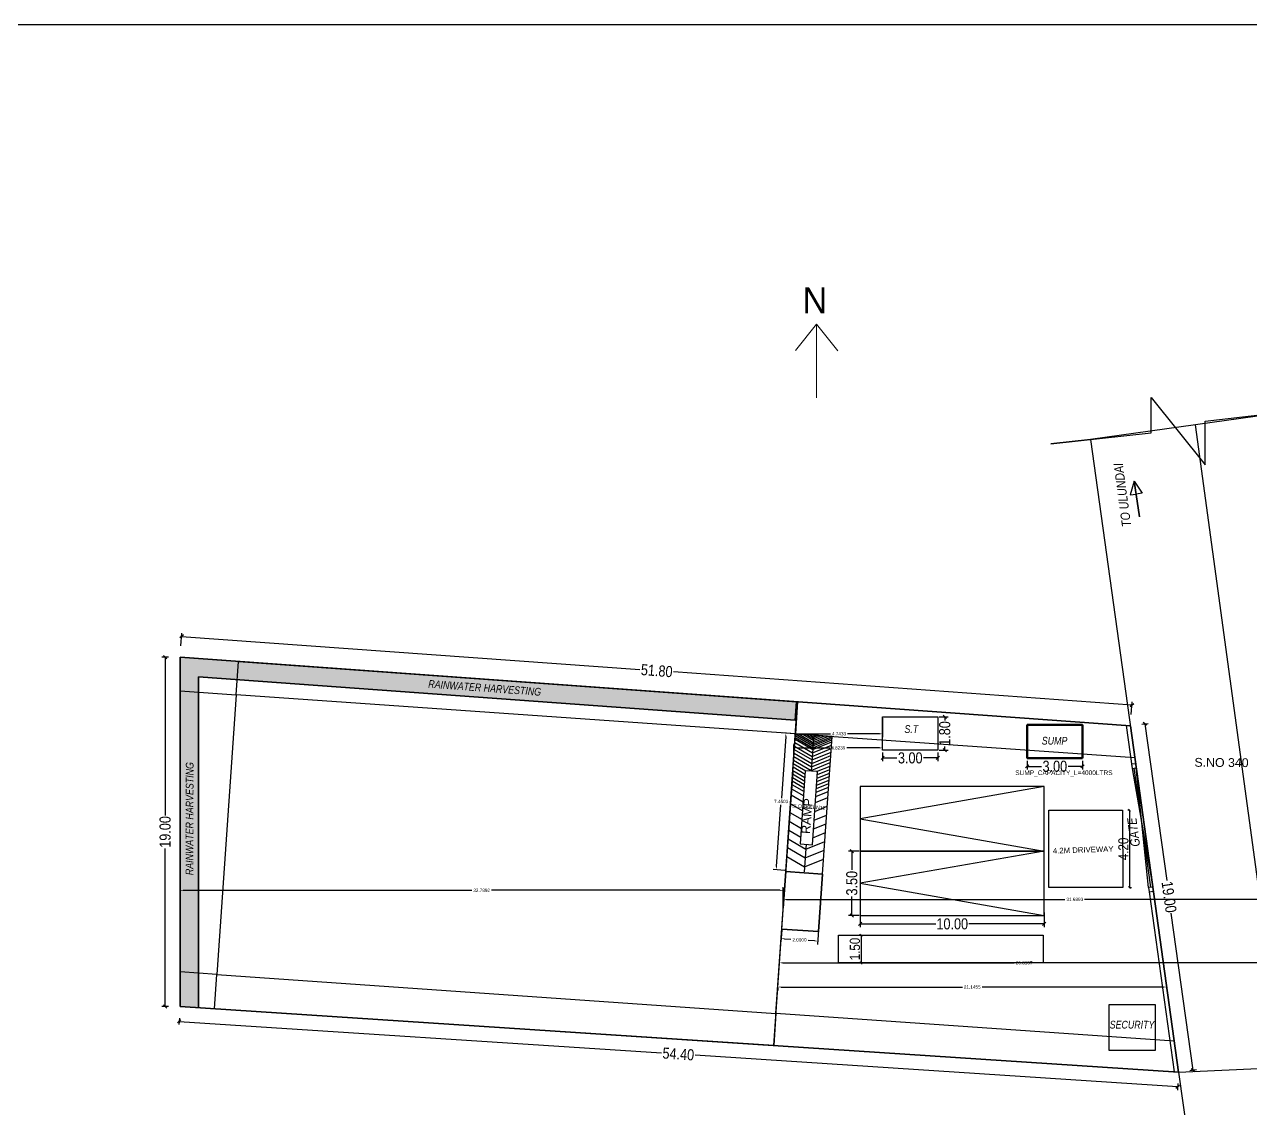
# Model space of a CAD drawing. Header units: metres. Extents: x 574 to 1032, y -195 to -67.
# Drawn here: x 623.5 to 690.2, y -148.8 to -89.9 of the extents above; entities that cross this region are included whole.
import ezdxf

# ---------------------------------------------------------------- set-up
doc = ezdxf.new("R2010")
doc.units = ezdxf.units.M
doc.header["$LTSCALE"] = 20
doc.header["$MEASUREMENT"] = 0
doc.header["$PDMODE"] = 2
doc.linetypes.add('DOT2', pattern=[0.125, 0, -0.125])
for name, color, linetype in [('AS_AT_SITE', 6, 'Continuous'), ('BLK_1_LVL_0_BLDG_FOOT_PRINT', 1, 'Continuous'), ('BLK_1_LVL_0_FRONT_SETBACK', 2, 'Continuous'), ('BLK_1_LVL_0_REAR_SETBACK', 11, 'Continuous'), ('BLK_1_LVL_0_SIDE_SETBACK1', 171, 'Continuous'), ('BLK_1_LVL_0_SIDE_SETBACK2', 102, 'Continuous'), ('DRIVE_WAY', 255, 'Continuous'), ('FMB_OR_PLR', 70, 'Continuous'), ('GUARD_ROOM', 2, 'Continuous'), ('Hat', 9, 'Continuous'), ('LORRY_PARKING', 1, 'Continuous'), ('PLOT_BOUNDARY', 70, 'Continuous'), ('RED', 1, 'Continuous'), ('ROAD_WIDTH', 1, 'Continuous'), ('RWH', 130, 'Continuous'), ('SEPTIC_TANK', 146, 'Continuous'), ('SEPTIC_TANK_1', 146, 'Continuous'), ('SUPER_IMPOSED', 5, 'Continuous'), ('TEXT', 3, 'Continuous'), ('TWO_WHEELER_DRIVE_WAY', 6, 'Continuous'), ('UG_SUMP', 194, 'Continuous')]:
    doc.layers.add(name, color=color, linetype=linetype)
for name, color, linetype, lineweight in [('BLK_1_DA_RAMP_1', 1, 'Continuous', 0), ('DIST_CL_ROAD', 7, 'Continuous', 0), ('FLOOR-GROUND', 7, 'Continuous', 50), ('HATCH', 8, 'Continuous', 18), ('NORTH_DIRECTION', 7, 'Continuous', 0)]:
    doc.layers.add(name, color=color, linetype=linetype, lineweight=lineweight)
for name, color, linetype, plot in [('BLK_1_MAX_HEIGHT_CAL', 7, 'Continuous', False), ('BLK_1_MAX_HEIGHT_CAL_SET_BACK', 6, 'Continuous', False), ('SHORTEST_DIST_TO_ROAD', 6, 'Continuous', False)]:
    doc.layers.add(name, color=color, linetype=linetype, plot=plot)
doc.styles.add('9 INCH', font='ARIALNI.TTF')
doc.styles.add('ED', font='swiss.ttf')
doc.styles.get("Standard").update_dxf_attribs({"font": 'arial.ttf'})
doc.styles.add('style1', font='ARIALN.TTF')
doc.styles.add('USA TEXT', font='GOTHIC.TTF')
doc.dimstyles.new('main dim', dxfattribs={"dimtxt": 0.15, "dimasz": 0.12, "dimexe": 0.1, "dimexo": 0.1, "dimgap": 0.05, "dimtad": 1, "dimzin": 3, "dimdsep": 46, "dimtxsty": 'style1', "dimblk": 'OBLIQUE', "dimcen": 0.125, "dimclrd": 8, "dimclre": 8, "dimclrt": 7, "dimadec": 0, "dimazin": 0, "dimtfac": 0.8, "dimtix": 1, "dimtofl": 0, "dimtmove": 2, "dimatfit": 0, "dimfxl": 0, "dimtolj": 1, "dimtzin": 0, "dimarcsym": 0})
doc.dimstyles.new('Rj Approval Inner', dxfattribs={"dimtxt": 0.23, "dimasz": 0.18, "dimexe": 0.18, "dimexo": 0.0625, "dimgap": 0.09, "dimtad": 0, "dimzin": 0, "dimdsep": 46, "dimtxsty": 'style1', "dimblk": 'OBLIQUE', "dimcen": 0.09, "dimclrd": 8, "dimclre": 8, "dimclrt": 256, "dimadec": 0, "dimazin": 0, "dimtfac": 1, "dimtofl": 0, "dimtmove": 1, "dimatfit": 3, "dimfxl": 0, "dimtolj": 1, "dimtzin": 0, "dimlwd": -1, "dimlwe": -1, "dimarcsym": 0})
doc.dimstyles.get("Standard").update_dxf_attribs({"dimtxt": 0.18, "dimasz": 0.18, "dimexe": 0.18, "dimexo": 0.0625, "dimgap": 0.09, "dimtad": 0, "dimtih": 1, "dimtoh": 1, "dimdec": 4, "dimzin": 0, "dimdsep": 46, "dimtxsty": 'Standard', "dimcen": 0.09, "dimadec": 0, "dimazin": 0, "dimtfac": 1, "dimtdec": 4, "dimtofl": 0, "dimtmove": 0, "dimatfit": 3, "dimfxl": 0, "dimtolj": 1, "dimtzin": 0, "dimarcsym": 0})

# ---------------------------------------------------------------- blocks, each defined once
blk = doc.blocks.new('_Oblique')
at = {"color": 0, "linetype": 'ByBlock', "lineweight": -2}
blk.add_line((-0.5, -0.5), (0.5, 0.5), dxfattribs=at)
blk = doc.blocks.new('*D101')
at = {"layer": 'Defpoints', "color": 0, "ltscale": 100}
for p in [(670.179, -129.307), (673.179, -129.307), (673.179, -129.737)]:
    blk.add_point(p, dxfattribs=at)
at = {"layer": 'RED', "color": 8, "ltscale": 100}
for p, q in [((670.179, -129.437), (670.179, -129.917)), ((670.179, -129.737), (670.951, -129.737)), ((673.179, -129.737), (672.407, -129.737)), ((673.179, -129.437), (673.179, -129.917))]:
    blk.add_line(p, q, dxfattribs=at)
at = {"layer": 'RED', "color": 8, "ltscale": 100, "xscale": 0.18, "yscale": 0.18, "zscale": 0.18, "rotation": 180}
blk.add_blockref('_Oblique', (670.179, -129.737), dxfattribs=at)
at = {"layer": 'RED', "color": 8, "ltscale": 100, "xscale": 0.18, "yscale": 0.18, "zscale": 0.18}
blk.add_blockref('_Oblique', (673.179, -129.737), dxfattribs=at)
at = {"layer": 'RED', "ltscale": 100, "insert": (671.679, -129.737), "char_height": 0.6, "attachment_point": 5, "style": 'style1'}
blk.add_mtext('\\A1;3.00', dxfattribs=at)
blk = doc.blocks.new('*D102')
at = {"layer": 'Defpoints', "color": 0, "ltscale": 100}
for p in [(673.179, -127.507), (673.556, -127.507), (673.179, -129.307)]:
    blk.add_point(p, dxfattribs=at)
at = {"layer": 'RED', "color": 8, "ltscale": 100}
for p, q in [((673.256, -127.507), (673.736, -127.507)), ((673.556, -127.507), (673.556, -127.702)), ((673.556, -129.307), (673.556, -129.112)), ((673.256, -129.307), (673.736, -129.307))]:
    blk.add_line(p, q, dxfattribs=at)
at = {"layer": 'RED', "color": 8, "ltscale": 100, "xscale": 0.18, "yscale": 0.18, "zscale": 0.18}
for p, rotation in [((673.556, -127.507), 90), ((673.556, -129.307), 270)]:
    blk.add_blockref('_Oblique', p, dxfattribs=dict(at, rotation=rotation))
at = {"layer": 'RED', "ltscale": 100, "insert": (673.556, -128.407), "char_height": 0.6, "attachment_point": 5, "rotation": 90, "style": 'style1'}
blk.add_mtext('\\A1;1.80', dxfattribs=at)
blk = doc.blocks.new('*D103')
at = {"layer": 'Defpoints', "color": 0, "ltscale": 100}
for p in [(668.504, -134.797), (668.962, -134.797), (668.962, -138.297)]:
    blk.add_point(p, dxfattribs=at)
at = {"layer": 'RED', "color": 8, "ltscale": 100}
for p, q in [((668.9, -134.797), (668.324, -134.797)), ((668.504, -134.797), (668.504, -135.819)), ((668.504, -138.297), (668.504, -137.276)), ((668.9, -138.297), (668.324, -138.297))]:
    blk.add_line(p, q, dxfattribs=at)
at = {"layer": 'RED', "color": 8, "ltscale": 100, "xscale": 0.18, "yscale": 0.18, "zscale": 0.18}
for p, rotation in [((668.504, -134.797), 90), ((668.504, -138.297), 270)]:
    blk.add_blockref('_Oblique', p, dxfattribs=dict(at, rotation=rotation))
at = {"layer": 'RED', "ltscale": 100, "insert": (668.504, -136.547), "char_height": 0.6, "attachment_point": 5, "rotation": 90, "style": 'style1'}
blk.add_mtext('\\A1;3.50', dxfattribs=at)
blk = doc.blocks.new('*D104')
at = {"layer": 'Defpoints', "color": 0, "ltscale": 100}
for p in [(668.962, -138.069), (678.962, -138.069), (678.962, -138.76)]:
    blk.add_point(p, dxfattribs=at)
at = {"layer": 'RED', "color": 8, "ltscale": 100}
for p, q in [((668.962, -138.131), (668.962, -138.94)), ((678.962, -138.131), (678.962, -138.94)), ((668.962, -138.76), (673.066, -138.76)), ((678.962, -138.76), (674.859, -138.76))]:
    blk.add_line(p, q, dxfattribs=at)
at = {"layer": 'RED', "color": 8, "ltscale": 100, "xscale": 0.18, "yscale": 0.18, "zscale": 0.18, "rotation": 180}
blk.add_blockref('_Oblique', (668.962, -138.76), dxfattribs=at)
at = {"layer": 'RED', "color": 8, "ltscale": 100, "xscale": 0.18, "yscale": 0.18, "zscale": 0.18}
blk.add_blockref('_Oblique', (678.962, -138.76), dxfattribs=at)
at = {"layer": 'RED', "ltscale": 100, "insert": (673.962, -138.76), "char_height": 0.6, "attachment_point": 5, "style": 'style1'}
blk.add_mtext('\\A1;10.00', dxfattribs=at)
blk = doc.blocks.new('*D106')
at = {"layer": 'Defpoints', "color": 0, "ltscale": 100}
for p in [(678.039, -127.942), (681.039, -127.942), (681.039, -130.193)]:
    blk.add_point(p, dxfattribs=at)
at = {"layer": 'RED', "color": 8, "ltscale": 100}
for p, q in [((678.039, -129.893), (678.039, -130.373)), ((681.039, -129.893), (681.039, -130.373)), ((678.039, -130.193), (678.811, -130.193)), ((681.039, -130.193), (680.267, -130.193))]:
    blk.add_line(p, q, dxfattribs=at)
at = {"layer": 'RED', "color": 8, "ltscale": 100, "xscale": 0.18, "yscale": 0.18, "zscale": 0.18, "rotation": 180}
blk.add_blockref('_Oblique', (678.039, -130.193), dxfattribs=at)
at = {"layer": 'RED', "color": 8, "ltscale": 100, "xscale": 0.18, "yscale": 0.18, "zscale": 0.18}
blk.add_blockref('_Oblique', (681.039, -130.193), dxfattribs=at)
at = {"layer": 'RED', "ltscale": 100, "insert": (679.539, -130.193), "char_height": 0.6, "attachment_point": 5, "style": 'style1'}
blk.add_mtext('\\A1;3.00', dxfattribs=at)
blk = doc.blocks.new('*D107')
at = {"layer": 'Defpoints', "color": 0, "ltscale": 100}
for p in [(631.172, -124.261), (631.986, -124.261), (631.986, -143.257)]:
    blk.add_point(p, dxfattribs=at)
at = {"layer": 'RED', "color": 8, "ltscale": 100}
for p, q in [((631.361, -124.261), (630.992, -124.261)), ((631.172, -124.261), (631.172, -132.863)), ((631.172, -143.257), (631.172, -134.656)), ((631.361, -143.257), (630.992, -143.257))]:
    blk.add_line(p, q, dxfattribs=at)
at = {"layer": 'RED', "color": 8, "ltscale": 100, "xscale": 0.18, "yscale": 0.18, "zscale": 0.18}
for p, rotation in [((631.172, -124.261), 90), ((631.172, -143.257), 270)]:
    blk.add_blockref('_Oblique', p, dxfattribs=dict(at, rotation=rotation))
at = {"layer": 'RED', "ltscale": 100, "insert": (631.172, -133.759), "char_height": 0.6, "attachment_point": 5, "rotation": 90, "style": 'style1'}
blk.add_mtext('\\A1;19.00', dxfattribs=at)
blk = doc.blocks.new('*D108')
at = {"layer": 'Defpoints', "color": 0, "ltscale": 100}
for p in [(631.986, -124.261), (683.729, -126.86), (683.648, -127.992)]:
    blk.add_point(p, dxfattribs=at)
at = {"layer": 'RED', "color": 8, "ltscale": 100}
for p, q in [((632.031, -123.638), (632.08, -122.95)), ((632.067, -123.129), (656.981, -124.928)), ((683.729, -126.86), (658.815, -125.061)), ((683.693, -127.369), (683.742, -126.681))]:
    blk.add_line(p, q, dxfattribs=at)
at = {"layer": 'RED', "color": 8, "ltscale": 100, "xscale": 0.18, "yscale": 0.18, "zscale": 0.18}
for p, rotation in [((632.067, -123.129), 175.8693375909285), ((683.729, -126.86), 355.8693375909285)]:
    blk.add_blockref('_Oblique', p, dxfattribs=dict(at, rotation=rotation))
at = {"layer": 'RED', "ltscale": 100, "insert": (657.898, -124.995), "char_height": 0.6, "attachment_point": 5, "rotation": 355.86934, "style": 'style1'}
blk.add_mtext('\\A1;51.80', dxfattribs=at)
blk = doc.blocks.new('*D109')
at = {"layer": 'Defpoints', "color": 0, "ltscale": 100}
for p in [(631.986, -143.257), (686.265, -146.811), (686.213, -147.61)]:
    blk.add_point(p, dxfattribs=at)
at = {"layer": 'RED', "color": 8, "ltscale": 100}
for p, q in [((631.945, -143.881), (631.922, -144.236)), ((631.933, -144.056), (658.156, -145.773)), ((686.213, -147.61), (659.991, -145.893)), ((686.225, -147.435), (686.201, -147.789))]:
    blk.add_line(p, q, dxfattribs=at)
at = {"layer": 'RED', "color": 8, "ltscale": 100, "xscale": 0.18, "yscale": 0.18, "zscale": 0.18}
for p, rotation in [((631.933, -144.056), 176.2542827720656), ((686.213, -147.61), 356.2542827720657)]:
    blk.add_blockref('_Oblique', p, dxfattribs=dict(at, rotation=rotation))
at = {"layer": 'RED', "ltscale": 100, "insert": (659.073, -145.833), "char_height": 0.6, "attachment_point": 5, "rotation": 356.25428, "style": 'style1'}
blk.add_mtext('\\A1;54.40', dxfattribs=at)
blk = doc.blocks.new('*D110')
at = {"layer": 'Defpoints', "color": 0, "ltscale": 100}
for p in [(683.648, -127.992), (686.265, -146.811), (687.057, -146.701)]:
    blk.add_point(p, dxfattribs=at)
at = {"layer": 'RED', "color": 8, "ltscale": 100}
for p, q in [((684.267, -127.906), (684.618, -127.857)), ((684.439, -127.882), (685.625, -136.404)), ((687.057, -146.701), (685.872, -138.179)), ((686.884, -146.725), (687.235, -146.676))]:
    blk.add_line(p, q, dxfattribs=at)
at = {"layer": 'RED', "color": 8, "ltscale": 100, "xscale": 0.18, "yscale": 0.18, "zscale": 0.18}
for p, rotation in [((684.439, -127.882), 97.91889791726429), ((687.057, -146.701), 277.9188979172642)]:
    blk.add_blockref('_Oblique', p, dxfattribs=dict(at, rotation=rotation))
at = {"layer": 'RED', "ltscale": 100, "insert": (685.748, -137.292), "char_height": 0.6, "attachment_point": 5, "rotation": 277.9189, "style": 'style1'}
blk.add_mtext('\\A1;19.00', dxfattribs=at)
blk = doc.blocks.new('*D301')
at = {"layer": 'BLK_1_DA_RAMP_1', "color": 0, "lineweight": -2}
for p, q in [((666.769, -138.05), (666.642, -139.874)), ((664.691, -139.101), (664.647, -139.735)), ((664.839, -139.568), (665.192, -139.592)), ((666.475, -139.682), (666.122, -139.657))]:
    blk.add_line(p, q, dxfattribs=at)
at = {"layer": 'BLK_1_DA_RAMP_1', "color": 0}
for points in [[(664.841, -139.538), (664.837, -139.598), (664.66, -139.555)], [(666.477, -139.652), (666.473, -139.712), (666.655, -139.694)]]:
    blk.add_solid(points, dxfattribs=at)
at = {"layer": 'Defpoints', "color": 0}
for p in [(666.774, -137.988), (664.696, -139.039), (666.655, -139.694)]:
    blk.add_point(p, dxfattribs=at)
at = {"layer": 'BLK_1_DA_RAMP_1', "color": 0, "insert": (665.657, -139.625), "char_height": 0.18, "attachment_point": 5}
blk.add_mtext('\\A1;2.0000', dxfattribs=at)
blk = doc.blocks.new('*D303')
at = {"layer": 'BLK_1_DA_RAMP_1', "color": 0, "lineweight": -2}
for p, q in [((664.909, -128.569), (664.675, -131.923)), ((665.373, -128.421), (664.742, -128.377)), ((664.416, -135.642), (664.65, -132.287)), ((664.855, -135.853), (664.224, -135.809))]:
    blk.add_line(p, q, dxfattribs=at)
at = {"layer": 'BLK_1_DA_RAMP_1', "color": 0}
for points in [[(664.879, -128.567), (664.939, -128.571), (664.921, -128.389)], [(664.386, -135.64), (664.446, -135.644), (664.403, -135.821)]]:
    blk.add_solid(points, dxfattribs=at)
at = {"layer": 'Defpoints', "color": 0}
for p in [(664.921, -128.389), (665.435, -128.425), (664.917, -135.857)]:
    blk.add_point(p, dxfattribs=at)
at = {"layer": 'BLK_1_DA_RAMP_1', "color": 0, "insert": (664.662, -132.105), "char_height": 0.18, "attachment_point": 5}
blk.add_mtext('\\A1;7.4503', dxfattribs=at)
blk = doc.blocks.new('*D304')
at = {"layer": 'Defpoints', "color": 0}
for p in [(670.179, -127.507), (665.435, -128.425), (665.435, -128.425)]:
    blk.add_point(p, dxfattribs=at)
at = {"layer": 'SEPTIC_TANK', "color": 0, "lineweight": -2}
for p, q in [((670.179, -127.569), (670.179, -128.605)), ((665.435, -128.362), (665.435, -128.245)), ((665.615, -128.425), (667.34, -128.425)), ((669.999, -128.425), (668.274, -128.425))]:
    blk.add_line(p, q, dxfattribs=at)
at = {"layer": 'SEPTIC_TANK', "color": 0}
for points in [[(665.615, -128.395), (665.615, -128.455), (665.435, -128.425)], [(669.999, -128.395), (669.999, -128.455), (670.179, -128.425)]]:
    blk.add_solid(points, dxfattribs=at)
at = {"layer": 'SEPTIC_TANK', "color": 0, "insert": (667.807, -128.425), "char_height": 0.18, "attachment_point": 5}
blk.add_mtext('\\A1;4.7433', dxfattribs=at)
blk = doc.blocks.new('*D305')
at = {"layer": 'Defpoints', "color": 0}
for p in [(670.179, -129.191), (665.355, -129.582), (670.179, -129.307)]:
    blk.add_point(p, dxfattribs=at)
at = {"layer": 'SEPTIC_TANK', "color": 0, "lineweight": -2}
for p, q in [((665.355, -129.519), (665.355, -129.011)), ((665.535, -129.191), (667.299, -129.191)), ((669.999, -129.191), (668.234, -129.191)), ((670.179, -129.244), (670.179, -129.011))]:
    blk.add_line(p, q, dxfattribs=at)
at = {"layer": 'SEPTIC_TANK', "color": 0}
for points in [[(665.535, -129.161), (665.535, -129.221), (665.355, -129.191)], [(669.999, -129.161), (669.999, -129.221), (670.179, -129.191)]]:
    blk.add_solid(points, dxfattribs=at)
at = {"layer": 'SEPTIC_TANK', "color": 0, "insert": (667.767, -129.191), "char_height": 0.18, "attachment_point": 5}
blk.add_mtext('\\A1;4.8239', dxfattribs=at)
blk = doc.blocks.new('*D307')
at = {"layer": 'BLK_1_MAX_HEIGHT_CAL', "color": 0, "lineweight": -2}
for p, q in [((664.775, -137.839), (664.775, -137.249)), ((696.474, -137.426), (696.474, -137.249)), ((664.955, -137.429), (680.091, -137.429)), ((696.294, -137.429), (681.158, -137.429))]:
    blk.add_line(p, q, dxfattribs=at)
at = {"layer": 'BLK_1_MAX_HEIGHT_CAL', "color": 0}
for points in [[(664.955, -137.399), (664.955, -137.459), (664.775, -137.429)], [(696.294, -137.399), (696.294, -137.459), (696.474, -137.429)]]:
    blk.add_solid(points, dxfattribs=at)
at = {"layer": 'Defpoints', "color": 0}
for p in [(664.775, -137.429), (664.775, -137.902), (696.474, -137.488)]:
    blk.add_point(p, dxfattribs=at)
at = {"layer": 'BLK_1_MAX_HEIGHT_CAL', "color": 0, "insert": (680.624, -137.429), "char_height": 0.18, "attachment_point": 5}
blk.add_mtext('\\A1;31.6993', dxfattribs=at)
blk = doc.blocks.new('*D308')
at = {"layer": 'BLK_1_MAX_HEIGHT_CAL_SET_BACK', "color": 0, "lineweight": -2}
for p, q in [((631.986, -136.871), (631.986, -136.753)), ((632.166, -136.933), (647.848, -136.933)), ((664.595, -136.933), (648.913, -136.933)), ((664.775, -137.839), (664.775, -136.753))]:
    blk.add_line(p, q, dxfattribs=at)
at = {"layer": 'BLK_1_MAX_HEIGHT_CAL_SET_BACK', "color": 0}
for points in [[(632.166, -136.903), (632.166, -136.963), (631.986, -136.933)], [(664.595, -136.903), (664.595, -136.963), (664.775, -136.933)]]:
    blk.add_solid(points, dxfattribs=at)
at = {"layer": 'Defpoints', "color": 0}
for p in [(631.986, -136.933), (631.986, -136.933), (664.775, -137.902)]:
    blk.add_point(p, dxfattribs=at)
at = {"layer": 'BLK_1_MAX_HEIGHT_CAL_SET_BACK', "color": 0, "insert": (648.38, -136.933), "char_height": 0.18, "attachment_point": 5}
blk.add_mtext('\\A1;32.7892', dxfattribs=at)
blk = doc.blocks.new('*D310')
at = {"layer": 'Defpoints', "color": 0}
for p in [(664.564, -140.925), (691.175, -140.803), (691.175, -140.875)]:
    blk.add_point(p, dxfattribs=at)
at = {"layer": 'DIST_CL_ROAD', "color": 0, "lineweight": -2}
for p, q in [((664.564, -140.862), (664.564, -140.695)), ((664.744, -140.875), (677.334, -140.875)), ((690.995, -140.875), (678.405, -140.875)), ((691.175, -140.865), (691.175, -141.055))]:
    blk.add_line(p, q, dxfattribs=at)
at = {"layer": 'DIST_CL_ROAD', "color": 0}
for points in [[(664.744, -140.845), (664.744, -140.905), (664.564, -140.875)], [(690.995, -140.845), (690.995, -140.905), (691.175, -140.875)]]:
    blk.add_solid(points, dxfattribs=at)
at = {"layer": 'DIST_CL_ROAD', "color": 0, "insert": (677.869, -140.875), "char_height": 0.18, "attachment_point": 5}
blk.add_mtext('\\A1;26.6107', dxfattribs=at)
blk = doc.blocks.new('*D311')
at = {"layer": 'Defpoints', "color": 0}
for p in [(664.477, -142.171), (685.623, -142.191), (685.623, -142.191)]:
    blk.add_point(p, dxfattribs=at)
at = {"layer": 'SHORTEST_DIST_TO_ROAD', "color": 0, "lineweight": -2}
for p, q in [((664.477, -142.234), (664.477, -142.371)), ((664.657, -142.191), (674.514, -142.191)), ((685.443, -142.191), (675.586, -142.191)), ((685.623, -142.254), (685.623, -142.371))]:
    blk.add_line(p, q, dxfattribs=at)
at = {"layer": 'SHORTEST_DIST_TO_ROAD', "color": 0}
for points in [[(664.657, -142.161), (664.657, -142.221), (664.477, -142.191)], [(685.443, -142.161), (685.443, -142.221), (685.623, -142.191)]]:
    blk.add_solid(points, dxfattribs=at)
at = {"layer": 'SHORTEST_DIST_TO_ROAD', "color": 0, "insert": (675.05, -142.191), "char_height": 0.18, "attachment_point": 5}
blk.add_mtext('\\A1;21.1455', dxfattribs=at)
blk = doc.blocks.new('*D314')
at = {"layer": 'Defpoints', "color": 0, "ltscale": 1.5}
for p in [(669.002, -139.375), (669.002, -140.875), (669.002, -140.875)]:
    blk.add_point(p, dxfattribs=at)
at = {"layer": 'TWO_WHEELER_DRIVE_WAY', "color": 8, "lineweight": -2, "ltscale": 1.5}
for p, q in [((669.002, -139.375), (668.902, -139.375)), ((669.002, -139.375), (669.002, -140.875)), ((669.002, -140.875), (668.902, -140.875))]:
    blk.add_line(p, q, dxfattribs=at)
at = {"layer": 'TWO_WHEELER_DRIVE_WAY', "color": 8, "lineweight": -2, "ltscale": 1.5, "xscale": 0.12, "yscale": 0.12, "zscale": 0.12}
for p, rotation in [((669.002, -139.375), 90), ((669.002, -140.875), 270)]:
    blk.add_blockref('_Oblique', p, dxfattribs=dict(at, rotation=rotation))
at = {"layer": 'TWO_WHEELER_DRIVE_WAY', "color": 7, "ltscale": 1.5, "insert": (668.672, -140.125), "char_height": 0.55, "attachment_point": 5, "rotation": 90, "style": 'style1'}
blk.add_mtext('\\A1;1.50', dxfattribs=at)
blk = doc.blocks.new('*D316')
at = {"layer": 'Defpoints', "color": 0}
for p in [(683.644, -132.582), (683.599, -136.782), (683.599, -136.782)]:
    blk.add_point(p, dxfattribs=at)
at = {"layer": 'DRIVE_WAY', "color": 8, "linetype": 'DOT2', "lineweight": -2}
for p, q in [((683.599, -132.582), (683.499, -132.582)), ((683.599, -136.782), (683.699, -136.782))]:
    blk.add_line(p, q, dxfattribs=at)
at = {"layer": 'DRIVE_WAY', "color": 8, "lineweight": -2}
blk.add_line((683.599, -132.582), (683.599, -136.782), dxfattribs=at)
at = {"layer": 'DRIVE_WAY', "color": 8, "lineweight": -2, "xscale": 0.12, "yscale": 0.12, "zscale": 0.12}
for p, rotation in [((683.599, -132.582), 90), ((683.599, -136.782), 270)]:
    blk.add_blockref('_Oblique', p, dxfattribs=dict(at, rotation=rotation))
at = {"layer": 'DRIVE_WAY', "color": 7, "insert": (683.268, -134.682), "char_height": 0.55, "attachment_point": 5, "rotation": 90, "style": 'style1'}
blk.add_mtext('\\A1;4.20', dxfattribs=at)

msp = doc.modelspace()

# ---------------------------------------------------------------- hatches: boundary and pattern name
at = {"layer": 'HATCH', "ltscale": 800}
h = msp.add_hatch(dxfattribs=at)
h.set_pattern_fill('GRAVEL', color=256, scale=2, style=0)
h.set_pattern_definition([(228.012788, (27.67292, 2), (-16, -18), [0.269072, -26.638176]), (184.96974, (27.49292, 1.8), (24, 2), [0.461736, -45.7118495]), (132.510447, (27.03292, 1.76), (20, -22), [0.325576, -32.232065]), (267.273689, (26.25292, 1.26), (2, 40), [0.420476, -41.627116]), (292.833654, (26.23292, 0.84), (-10, 24), [0.41231, -40.818746]), (357.273689, (26.39292, 0.46), (-40, 2), [0.420476, -41.627116]), (37.69424, (26.812924, 0.44), (-26, -20), [0.556058, -55.049697]), (72.255328, (27.25292, 0.78), (14, 44), [0.524976, -51.972643]), (121.429566, (27.41292, 1.28), (-16, 26), [0.4219, -41.768146]), (175.236358, (27.19292, 1.64), (22, -2), [0.481664, -23.601525]), (222.397438, (26.712924, 1.68), (-24, -22), [0.622896, -61.66675]), (138.814075, (28.23292, 1.24), (-14, 12), [0.212602, -21.0476896]), (171.469234, (28.07292, 1.38), (26, -4), [0.404474, -40.043023]), (225, (27.6729, 1.44), (-2e-16, -2), [0.282842, -2.545585]), (203.19859, (27.53292, 1.68), (10, 4), [0.152316, -15.07923]), (291.80141, (27.39292, 1.62), (-2, 6), [0.215406, -10.5549236]), (30.963757, (27.47292, 1.42), (6, 4), [0.349858, -11.312046]), (161.56505, (27.7729, 1.6), (4, -2), [0.252982, -6.0715733]), (16.38954, (26.23292, 1.62), (20, 6), [0.3544, -35.0856903]), (70.346176, (26.57292, 1.72), (-8, -22), [0.297322, -29.4348155]), (293.19859, (27.77292, 2), (-4, 10), [0.30463, -14.926916]), (343.61046, (27.89292, 1.72), (-20, 6), [0.3544, -35.0856903]), (339.443955, (26.23292, 0.38), (-10, 4), [0.34176, -16.7462475]), (294.77514, (26.55292, 0.26), (-10, 22), [0.286356, -28.349286]), (66.80141, (27.79292, 0), (4, 10), [0.30463, -14.926916]), (17.354025, (27.91292, 0.28), (-26, -8), [0.335262, -33.190847]), (69.443955, (26.81292, 0), (-4, -10), [0.17088, -16.9171275]), (101.30993, (27.67292, 0), (-2, 8), [0.10198, -10.096059]), (165.96376, (27.6529, 0.1), (6, -2), [0.41231, -7.833901]), (186.009006, (27.25292, 0.2), (20, 2), [0.3821, -37.8278463]), (303.69007, (27.4729, 1.24), (-2, 4), [0.288444, -6.9226586]), (353.157227, (27.63292, 1), (34, -4), [0.503588, -49.855125]), (60.945396, (28.13292, 0.94), (-8, -14), [0.205912, -20.385348]), (90, (28.233, 1.12), (-2, 2), [0.12, -1.88]), (120.256437, (27.21292, 0.26), (8, -14), [0.277848, -27.50704]), (48.012788, (27.07292, 0.5), (16, 18), [0.538144, -26.369104]), (0, (27.433, 0.9), (2, 2), [0.52, -1.48]), (325.304846, (27.95292, 0.9), (20, -14), [0.316228, -31.3065486]), (254.054604, (28.21292, 0.72), (-2, -8), [0.291204, -14.269016]), (207.645975, (28.13292, 0.44), (-38, -20), [0.47413, -46.9389484]), (175.426079, (27.71292, 0.22), (-26, 2), [0.501598, -49.658147])])
h.paths.add_polyline_path([(631.98563, -124.2613), (631.98563, -143.25749), (632.98563, -143.32296), (632.98563, -125.33613), (665.41969, -127.67847), (665.49172, -126.68107)])
h.paths.add_polyline_path([(645.32066, -126.14038), (651.66127, -126.60064), (651.72426, -125.73284), (645.38365, -125.27258)], flags=24)
h.paths.add_polyline_path([(632.93498, -136.23788), (632.95575, -129.88061), (632.08568, -129.87777), (632.06491, -136.23504)], flags=24)

# ---------------------------------------------------------------- linework, layer by layer
at = {"ltscale": 1.5}
for p, q in [((665.42204, -128.61765), (666.38538, -129.17812)), ((665.42876, -128.52128), (666.3921, -129.08176)), ((665.43548, -128.42491), (666.39882, -128.98539)), ((665.43548, -128.42491), (666.39882, -128.98539)), ((665.63129, -128.43856), (666.40553, -128.88902)), ((665.63129, -128.43856), (666.40553, -128.88902)), ((665.8271, -128.45221), (666.41225, -128.79265)), ((665.8271, -128.45221), (666.41225, -128.79265)), ((666.02292, -128.46586), (666.41897, -128.69629)), ((666.02292, -128.46586), (666.41897, -128.69629)), ((666.21873, -128.47951), (666.42569, -128.59992)), ((666.21873, -128.47951), (666.42569, -128.59992)), ((666.43304, -128.49445), (666.29632, -130.45565)), ((666.39882, -128.98539), (667.4306, -128.56399)), ((666.39882, -128.98539), (667.4306, -128.56399)), ((666.40553, -128.88902), (667.23479, -128.55034)), ((666.40553, -128.88902), (667.23479, -128.55034)), ((666.41225, -128.79265), (667.03898, -128.53669)), ((666.41225, -128.79265), (667.03898, -128.53669)), ((666.41897, -128.69629), (666.84316, -128.52304)), ((666.41897, -128.69629), (666.84316, -128.52304)), ((666.42569, -128.59992), (666.64735, -128.50939)), ((666.42569, -128.59992), (666.64735, -128.50939)), ((665.37573, -129.28203), (666.33907, -129.8425)), ((665.38893, -129.09269), (666.35227, -129.65317)), ((665.40213, -128.90335), (666.36546, -129.46383)), ((665.41532, -128.71401), (666.37866, -129.27449)), ((666.35227, -129.65317), (667.38405, -129.23177)), ((666.36546, -129.46383), (667.39725, -129.04243)), ((666.37866, -129.27449), (667.41045, -128.85309)), ((666.38538, -129.17812), (667.41717, -128.75673)), ((666.3921, -129.08176), (667.42388, -128.66036)), ((665.33613, -129.85004), (666.29947, -130.41052)), ((665.34933, -129.6607), (666.31267, -130.22118)), ((665.36253, -129.47136), (666.32587, -130.03184)), ((666.31267, -130.22118), (667.34446, -129.79978)), ((666.32587, -130.03184), (667.35765, -129.61044)), ((666.33907, -129.8425), (667.37085, -129.42111)), ((665.28334, -130.60739), (665.94348, -130.99146)), ((665.29654, -130.41805), (665.95668, -130.80213)), ((665.30973, -130.22871), (665.96987, -130.61279)), ((665.32293, -130.03938), (666.00331, -130.43523)), ((666.29947, -130.41052), (667.33126, -129.98912)), ((666.58934, -130.47608), (667.31806, -130.17846)), ((666.61546, -130.8333), (667.29166, -130.55713)), ((666.62866, -130.64397), (667.30486, -130.36779)), ((665.24324, -131.18265), (665.90338, -131.56672)), ((665.25694, -130.98607), (665.91708, -131.37014)), ((665.27014, -130.79673), (665.93028, -131.1808)), ((666.57587, -131.40132), (667.25206, -131.12515)), ((666.58906, -131.21198), (667.26526, -130.93581)), ((666.60226, -131.02264), (667.27846, -130.74647)), ((665.20397, -131.74596), (665.86411, -132.13003)), ((665.22662, -131.42102), (665.88676, -131.80509)), ((666.52289, -132.16121), (667.19909, -131.88504)), ((666.54554, -131.83627), (667.22174, -131.5601)), ((666.56216, -131.5979), (667.23836, -131.32173)), ((665.17065, -132.22389), (665.83079, -132.60796)), ((666.48958, -132.63914), (667.16578, -132.36297)), ((665.10402, -133.17974), (665.76416, -133.56381)), ((665.13734, -132.70181), (665.79748, -133.08589)), ((666.45626, -133.11706), (667.13246, -132.84089)), ((665.0707, -133.65767), (665.73084, -134.04174)), ((666.38963, -134.07292), (667.06583, -133.79675)), ((666.42294, -133.59499), (667.09914, -133.31882)), ((665.00407, -134.61352), (665.96741, -135.174)), ((665.03739, -134.13559), (666.00073, -134.69607)), ((666.01946, -134.42734), (665.91494, -135.92673)), ((666.00073, -134.69607), (667.03251, -134.27467)), ((664.97076, -135.09145), (665.93409, -135.65192)), ((665.93409, -135.65192), (666.96588, -135.23053)), ((665.96741, -135.174), (666.9992, -134.7526))]:
    msp.add_line(p, q, dxfattribs=at)
for points in [[(665.69684, -134.40485), (666.36325, -134.45131), (666.64012, -130.47962), (665.97371, -130.43316)], [(664.69558, -139.03893), (664.91392, -135.90675), (666.90905, -136.04583), (666.69074, -139.17801)]]:
    msp.add_lwpolyline(points, close=True, dxfattribs=at)
at = {"layer": 'AS_AT_SITE', "ltscale": 400}
msp.add_lwpolyline([(631.98563, -143.25749), (686.26539, -146.8111), (683.64774, -127.99228), (631.98563, -124.2613)], close=True, dxfattribs=at)
at = {"layer": 'BLK_1_DA_RAMP_1'}
msp.add_lwpolyline([(667.4306, -128.56399), (666.90905, -136.04583), (664.91392, -135.90675), (665.43548, -128.42491)], close=True, dxfattribs=at)
at = {"layer": 'BLK_1_LVL_0_BLDG_FOOT_PRINT', "ltscale": 400}
msp.add_lwpolyline([(635.03924, -126.306), (633.97944, -141.50911), (664.37567, -143.62802), (665.43548, -128.42491)], close=True, dxfattribs=at)
at = {"layer": 'BLK_1_LVL_0_FRONT_SETBACK', "ltscale": 400}
msp.add_lwpolyline([(683.88683, -129.71115), (686.03263, -145.13772), (664.37567, -143.62802), (665.43548, -128.42491)], close=True, dxfattribs=at)
at = {"layer": 'BLK_1_LVL_0_REAR_SETBACK', "ltscale": 400}
msp.add_lwpolyline([(633.97944, -141.50911), (631.98563, -141.37012), (631.98563, -126.09313), (635.03924, -126.306)], close=True, dxfattribs=at)
at = {"layer": 'BLK_1_LVL_0_SIDE_SETBACK1', "ltscale": 400}
msp.add_lwpolyline([(664.37567, -143.62802), (664.26159, -145.37054), (633.84906, -143.37948), (633.97944, -141.50911)], close=True, dxfattribs=at)
at = {"layer": 'BLK_1_LVL_0_SIDE_SETBACK2', "ltscale": 400}
msp.add_lwpolyline([(635.03924, -126.306), (635.16577, -124.49097), (665.55671, -126.68577), (665.43548, -128.42491)], close=True, dxfattribs=at)
at = {"layer": 'DRIVE_WAY', "color": 254}
msp.add_lwpolyline([(679.22053, -136.7822), (679.22053, -136.7822), (679.22053, -134.01515), (679.22053, -132.5822), (683.22228, -132.5822), (683.22882, -136.7822)], close=True, dxfattribs=at)
at = {"layer": 'FLOOR-GROUND', "color": 2, "linetype": 'ByBlock'}
msp.add_lwpolyline([(681.03916, -129.74234), (678.03916, -129.74234), (678.03916, -127.94234), (681.03916, -127.94234)], close=True, dxfattribs=at)
at = {"layer": 'FMB_OR_PLR', "ltscale": 400}
msp.add_lwpolyline([(631.98563, -143.25749), (686.26539, -146.8111), (683.64774, -127.99228), (631.98563, -124.2613)], close=True, dxfattribs=at)
at = {"layer": 'GUARD_ROOM', "ltscale": 400}
msp.add_lwpolyline([(682.49405, -143.14224), (684.99405, -143.14224), (684.99405, -145.64224), (682.49405, -145.64224)], close=True, dxfattribs=at)
at = {"layer": 'Hat', "color": 8, "ltscale": 15}
for points in [[(678.96235, -131.29738), (668.96235, -133.04738), (678.96235, -134.79738)], [(678.96235, -134.79738), (668.96235, -136.54738), (678.96235, -138.29738)]]:
    msp.add_lwpolyline(points, dxfattribs=at)
at = {"layer": 'LORRY_PARKING', "ltscale": 400}
for points in [[(678.96235, -131.29738), (668.96235, -131.29738), (668.96235, -134.79738), (678.96235, -134.79738)], [(678.96235, -134.79738), (668.96235, -134.79738), (668.96235, -138.29738), (678.96235, -138.29738)]]:
    msp.add_lwpolyline(points, close=True, dxfattribs=at)
at = {"layer": 'NORTH_DIRECTION'}
for points in [[(666.58951, -110.1646), (666.58951, -110.1646), (666.58951, -106.16333), (665.44048, -107.58812)], [(667.74795, -107.5998), (667.74795, -107.5998), (666.58951, -106.16333)]]:
    msp.add_lwpolyline(points, dxfattribs=at)
at = {"layer": 'PLOT_BOUNDARY', "ltscale": 400}
msp.add_lwpolyline([(631.98563, -143.25749), (686.26539, -146.8111), (683.64774, -127.99228), (631.98563, -124.2613)], close=True, dxfattribs=at)
at = {"layer": 'RED', "color": 1, "ltscale": 100}
for p, q in [((631.98563, -124.2613), (683.64774, -127.99228)), ((664.25424, -145.37006), (665.55671, -126.68577)), ((665.41969, -127.67847), (665.49172, -126.68107)), ((667.43064, -128.56399), (665.43548, -128.42491)), ((667.43064, -128.56399), (665.43548, -128.42491)), ((666.90908, -136.04584), (667.43064, -128.56399)), ((683.41238, -127.97528), (683.73798, -130.31608)), ((683.64774, -127.99228), (686.26539, -146.8111)), ((665.29273, -130.47264), (664.77853, -137.84903)), ((684.66911, -137.01017), (686.03026, -146.7957)), ((686.26539, -146.8111), (631.98563, -143.25749)), ((686.26539, -146.8111), (687.57422, -156.2205))]:
    msp.add_line(p, q, dxfattribs=at)
for points in [[(573.97146, -89.86596), (748.9779, -89.86596), (748.9779, -190.21135), (573.97146, -190.21135)], [(631.98563, -143.25749), (686.26539, -146.8111), (683.64774, -127.99228), (631.98563, -124.2613)]]:
    msp.add_lwpolyline(points, close=True, dxfattribs=at)
for points in [[(681.48136, -112.41775), (679.3134, -112.65417), (684.77864, -112.05818), (684.77864, -110.14331), (687.71568, -113.81049), (687.71568, -111.43177), (695.98565, -110.47368)], [(681.48136, -112.41775), (686.26539, -146.8111), (697.65304, -146.28835), (692.90283, -110.83083)], [(691.95921, -146.54972), (687.19209, -111.62429)], [(683.85974, -114.69044), (684.13847, -116.62858), (683.85974, -114.69044), (683.64219, -115.43378), (683.96007, -115.38806)], [(683.85974, -114.69044), (684.13847, -116.62858), (683.85974, -114.69044), (684.27794, -115.34235), (683.96007, -115.38806)], [(631.98563, -143.25749), (631.98563, -124.2613)], [(631.98563, -143.25749), (631.98563, -124.2613), (665.49172, -126.68107)], [(632.98563, -143.32296), (632.98563, -125.33613), (665.41969, -127.67847)], [(683.85125, -130.29297), (683.96518, -130.27735), (683.93389, -130.04949), (683.70556, -130.0772), (683.73607, -130.30517), (683.9648, -130.27456)], [(683.73607, -130.30517), (684.86694, -136.75449)], [(684.75281, -136.76834), (683.85077, -130.28982)], [(684.63862, -136.7822), (683.96475, -130.27457)], [(664.69558, -139.03893), (666.69074, -139.17801), (666.90908, -136.04584), (664.91392, -135.90675), (664.77484, -137.90191)], [(684.89823, -136.98235), (684.89823, -136.98235), (684.86694, -136.75449), (684.63862, -136.7822), (684.66912, -137.01017), (684.89785, -136.97956)], [(631.98563, -143.25749), (686.26539, -146.8111)], [(682.49405, -143.14224), (684.99405, -143.14224), (684.99405, -145.64224), (682.49405, -145.64224), (682.49405, -143.14224)]]:
    msp.add_lwpolyline(points, dxfattribs=at)
at = {"layer": 'ROAD_WIDTH', "ltscale": 1.5}
msp.add_lwpolyline([(686.26539, -146.8111), (697.65304, -146.28835), (692.90283, -110.83083), (681.48136, -112.41775)], close=True, dxfattribs=at)
at = {"layer": 'RWH', "ltscale": 400}
msp.add_lwpolyline([(665.49172, -126.68107), (665.41969, -127.67847), (632.98563, -125.33613), (632.98563, -143.32296), (631.98563, -143.25749), (631.98563, -124.2613)], close=True, dxfattribs=at)
at = {"layer": 'SEPTIC_TANK_1', "linetype": 'ByBlock'}
msp.add_lwpolyline([(673.17878, -129.30677), (670.17878, -129.30677), (670.17878, -127.50677), (673.17878, -127.50677)], close=True, dxfattribs=at)
at = {"layer": 'SUPER_IMPOSED', "ltscale": 400}
msp.add_lwpolyline([(631.98563, -143.25749), (686.26539, -146.8111), (683.64774, -127.99228), (631.98563, -124.2613)], close=True, dxfattribs=at)
at = {"layer": 'TWO_WHEELER_DRIVE_WAY', "ltscale": 1.5}
msp.add_lwpolyline([(667.78648, -139.37486), (678.89787, -139.37486), (678.89787, -140.87486), (667.78648, -140.87486)], close=True, dxfattribs=at)
at = {"layer": 'UG_SUMP', "linetype": 'ByBlock'}
msp.add_lwpolyline([(678.03916, -127.94234), (681.03916, -127.94234), (681.03916, -129.74234), (678.03916, -129.74234)], close=True, dxfattribs=at)

# ---------------------------------------------------------------- texts
at = {"color": 1, "linetype": 'Continuous', "lineweight": 25}
for s, rotation, p in [('S.NO 340', 359.6210481, (687.12686, -130.215)), ('RAMP', 85.6334296, (666.22786, -133.8802))]:
    msp.add_text(s, height=0.48, rotation=rotation, dxfattribs=at).set_placement(p)
at = {"color": 3, "lineweight": -3, "char_height": 0.42, "attachment_point": 1, "style": '9 INCH'}
for s, insert, rotation in [('RAINWATER HARVESTING', (645.49599, -125.49574), 355.848219), ('S.T', (671.36442, -127.95578), 359.9141107), ('SUMP', (678.82982, -128.58879), 359.9141107), ('RAINWATER HARVESTING', (632.27977, -136.10753), 89.8128224), ('SECURITY', (682.52125, -144.02483), 359.9141107)]:
    msp.add_mtext_dynamic_manual_height_columns(s, width=7.9779325, gutter_width=1250, heights=[0], dxfattribs=dict(at, insert=insert, rotation=rotation))
at = {"layer": 'BLK_1_DA_RAMP_1', "insert": (666.14743, -132.49614), "char_height": 0.2, "width": 2.4, "attachment_point": 8, "rotation": 356.0123815}
msp.add_mtext('SLOPE=1IN12', dxfattribs=at)
at = {"layer": 'DRIVE_WAY', "color": 254}
msp.add_text('4.2M DRIVEWAY', height=0.3012001, rotation=1.8369777, dxfattribs=at).set_placement((679.4373, -134.93462))
at = {"layer": 'NORTH_DIRECTION', "insert": (667.16989, -105.55816), "char_height": 1.4, "attachment_point": 1, "rotation": 180, "style": 'USA TEXT'}
msp.add_mtext_dynamic_manual_height_columns('N', width=1.1850696, gutter_width=30, heights=[2.65126], dxfattribs=at)
at = {"layer": 'TEXT', "color": 3, "lineweight": -3, "insert": (683.19996, -117.20929), "char_height": 0.504504, "width": 25.0618775, "attachment_point": 1, "rotation": 97.8094054, "style": '9 INCH'}
msp.add_mtext('TO ULUNDAI', dxfattribs=at)
at = {"layer": 'TEXT', "color": 3, "lineweight": -3, "insert": (683.67626, -134.58961), "char_height": 0.504504, "attachment_point": 1, "rotation": 97.6984702, "style": '9 INCH'}
msp.add_mtext_dynamic_manual_height_columns('GATE', width=0.2045095, gutter_width=1250, heights=[0], dxfattribs=at)
at = {"layer": 'UG_SUMP', "linetype": 'ByBlock', "insert": (677.38691, -130.41468), "char_height": 0.2537879, "attachment_point": 1, "style": 'ED'}
msp.add_mtext_dynamic_manual_height_columns('SUMP_CAPACITY_L=4000LTRS', width=6.8667001, gutter_width=1.26894, heights=[0], dxfattribs=at)

# ---------------------------------------------------------------- dimensions: what is measured, and where the dimension line sits
at = {"layer": 'BLK_1_DA_RAMP_1', "color": 2}
dim = msp.add_linear_dim(base=(664.92146, -128.38908), p1=(664.91738, -135.85719), p2=(665.43548, -128.42491), angle=266.0123815, dimstyle='Standard', dxfattribs=at)
dim.commit()
dim.dimension.update_dxf_attribs({"geometry": '*D303', "text_midpoint": (664.66241, -132.10522)})
at = {"layer": 'BLK_1_DA_RAMP_1', "color": 1}
dim = msp.add_linear_dim(base=(666.65471, -139.69437), p1=(664.69558, -139.03893), p2=(666.77365, -137.9881), angle=356.0123815, dimstyle='Standard', dxfattribs=at)
dim.commit()
dim.dimension.update_dxf_attribs({"geometry": '*D301', "text_midpoint": (665.65714, -139.62483)})
at = {"layer": 'BLK_1_MAX_HEIGHT_CAL', "color": 6}
dim = msp.add_linear_dim(base=(664.77484, -137.4295), p1=(696.47412, -137.48839), p2=(664.77484, -137.90191), dimstyle='Standard', dxfattribs=at)
dim.commit()
dim.dimension.update_dxf_attribs({"geometry": '*D307', "text_midpoint": (680.62448, -137.4295)})
at = {"layer": 'BLK_1_MAX_HEIGHT_CAL_SET_BACK', "color": 6}
dim = msp.add_linear_dim(base=(631.98563, -136.93308), p1=(664.77484, -137.90191), p2=(631.98563, -136.93308), dimstyle='Standard', dxfattribs=at)
dim.commit()
dim.dimension.update_dxf_attribs({"geometry": '*D308', "text_midpoint": (648.38024, -136.93308)})
at = {"layer": 'DIST_CL_ROAD', "color": 1}
dim = msp.add_linear_dim(base=(691.1748, -140.87486), p1=(664.56413, -140.92454), p2=(691.1748, -140.80288), dimstyle='Standard', dxfattribs=at)
dim.commit()
dim.dimension.update_dxf_attribs({"geometry": '*D310', "text_midpoint": (677.86947, -140.87486)})
at = {"layer": 'DRIVE_WAY', "color": 254}
dim = msp.add_linear_dim(base=(683.59873, -136.7822), p1=(683.64395, -132.5822), p2=(683.59873, -136.7822), angle=270, dimstyle='main dim', override={"dimtxt": 0.55, "dimpost": '\\X', "dimfxl": 0}, dxfattribs=at)
dim.commit()
dim.dimension.update_dxf_attribs({"geometry": '*D316', "text_midpoint": (683.26791, -134.6822)})
at = {"layer": 'RED', "color": 1, "ltscale": 100}
for p1, p2, distance, picture, middle in [((631.98563, -124.2613), (683.64774, -127.99228), 1.13509, '*D108', (657.89845, -124.99465)), ((631.98563, -143.25749), (631.98563, -124.2613), 0.81351, '*D107', (631.17213, -133.75939)), ((683.64774, -127.99228), (686.26539, -146.8111), 0.79935, '*D110', (685.74829, -137.29156)), ((631.98563, -143.25749), (686.26539, -146.8111), -0.80019, '*D109', (659.07324, -145.83278))]:
    dim = msp.add_aligned_dim(p1=p1, p2=p2, distance=distance, dimstyle='Rj Approval Inner', override={"dimtxt": 0.6, "dimexo": 0.625, "dimfxl": 6, "dimarcsym": 1}, dxfattribs=at)
    dim.commit()
    dim.dimension.update_dxf_attribs({"geometry": picture, "text_midpoint": middle})
at = {"layer": 'RED', "color": 2, "ltscale": 100}
dim = msp.add_linear_dim(base=(673.5562, -127.50677), p1=(673.17878, -129.30677), p2=(673.17878, -127.50677), angle=90, dimstyle='Rj Approval Inner', override={"dimtxt": 0.6, "dimarcsym": 1}, dxfattribs=at)
dim.commit()
dim.dimension.update_dxf_attribs({"geometry": '*D102', "text_midpoint": (673.5562, -128.40677)})
for base, p1, p2, picture, middle in [((681.03916, -130.1935), (678.03916, -127.94234), (681.03916, -127.94234), '*D106', (679.53916, -130.1935)), ((673.17878, -129.73673), (670.17878, -129.30677), (673.17878, -129.30677), '*D101', (671.67878, -129.73673))]:
    dim = msp.add_linear_dim(base=base, p1=p1, p2=p2, dimstyle='Rj Approval Inner', override={"dimtxt": 0.6, "dimarcsym": 1}, dxfattribs=at)
    dim.commit()
    dim.dimension.update_dxf_attribs({"geometry": picture, "text_midpoint": middle})
at = {"layer": 'RED', "color": 1, "ltscale": 100}
dim = msp.add_linear_dim(base=(668.50404, -134.79738), p1=(668.96235, -138.29738), p2=(668.96235, -134.79738), angle=90, dimstyle='Rj Approval Inner', override={"dimtxt": 0.6, "dimfxl": 6, "dimarcsym": 1}, dxfattribs=at)
dim.commit()
dim.dimension.update_dxf_attribs({"geometry": '*D103', "text_midpoint": (668.50404, -136.54738)})
dim = msp.add_linear_dim(base=(678.96235, -138.75984), p1=(668.96235, -138.06855), p2=(678.96235, -138.06855), dimstyle='Rj Approval Inner', override={"dimtxt": 0.6, "dimfxl": 6, "dimarcsym": 1}, dxfattribs=at)
dim.commit()
dim.dimension.update_dxf_attribs({"geometry": '*D104', "text_midpoint": (673.96235, -138.75984)})
at = {"layer": 'SEPTIC_TANK', "color": 2}
for base, p1, p2, picture, middle in [((665.43548, -128.42491), (670.17878, -127.50677), (665.43548, -128.42491), '*D304', (667.80713, -128.42491)), ((670.17878, -129.19086), (665.35485, -129.58158), (670.17878, -129.30677), '*D305', (667.76681, -129.19086))]:
    dim = msp.add_linear_dim(base=base, p1=p1, p2=p2, dimstyle='Standard', dxfattribs=at)
    dim.commit()
    dim.dimension.update_dxf_attribs({"geometry": picture, "text_midpoint": middle})
at = {"layer": 'SHORTEST_DIST_TO_ROAD', "color": 1}
dim = msp.add_linear_dim(base=(685.62275, -142.19106), p1=(664.47722, -142.17134), p2=(685.62275, -142.19106), dimstyle='Standard', dxfattribs=at)
dim.commit()
dim.dimension.update_dxf_attribs({"geometry": '*D311', "text_midpoint": (675.04999, -142.19106)})
at = {"layer": 'TWO_WHEELER_DRIVE_WAY', "ltscale": 1.5}
dim = msp.add_linear_dim(base=(669.00247, -140.87486), p1=(669.00247, -139.37486), p2=(669.00247, -140.87486), angle=90, dimstyle='main dim', override={"dimtxt": 0.55, "dimpost": '\\X', "dimfxl": 4.5}, dxfattribs=at)
dim.commit()
dim.dimension.update_dxf_attribs({"geometry": '*D314', "text_midpoint": (668.67165, -140.12486)})

doc.saveas('drawing.dxf')
